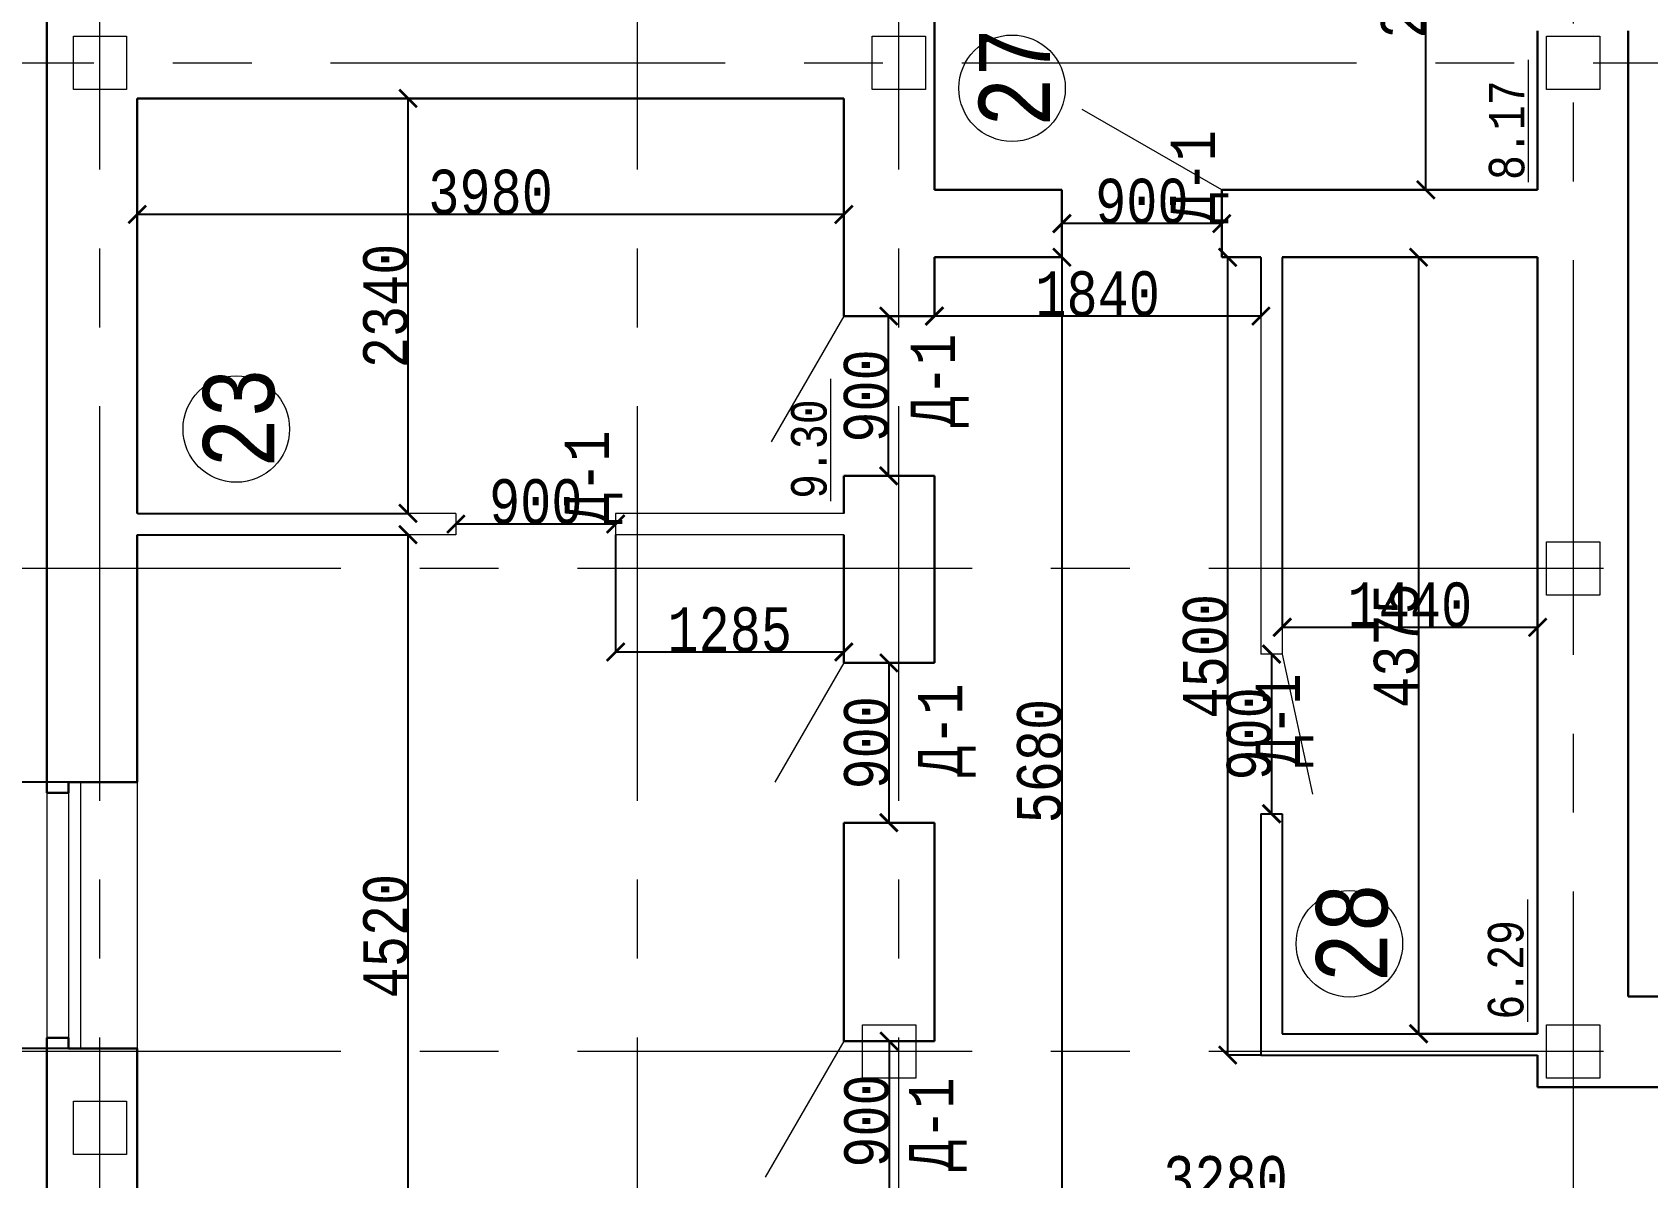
# Model space of a CAD drawing. Header units: millimetres. Extents: x -689206 to 4969298, y -1019800 to 703299.
# Drawn here: x -173633 to -164533, y -436796 to -430343 of the extents above; entities that cross this region are included whole.
import ezdxf

# ---------------------------------------------------------------- set-up
doc = ezdxf.new("R2010")
doc.units = ezdxf.units.MM
doc.linetypes.add('JIS_02_4.0', pattern=[5.5, 4, -1.5])
doc.linetypes.add('осеваяX2', pattern=[101.6, 63.5, -12.7, 12.7, -12.7])
for name, color, linetype, lineweight in [('несущие', 7, 'Continuous', 30), ('ПЕРЕГОРОДКИ', 252, 'Continuous', 9), ('РАЗМЕРЫ', 7, 'Continuous', 9), ('сваи', 7, 'JIS_02_4.0', 30), ('стены', 7, 'Continuous', 20)]:
    doc.layers.add(name, color=color, linetype=linetype, lineweight=lineweight)
doc.layers.add('четотам', color=7, linetype='Continuous')
doc.styles.add('Аннотативный', font='isocteur.ttf', dxfattribs={"width": 0.7, "height": 250})
doc.dimstyles.new('Аннотативный', dxfattribs={"dimscale": 0, "dimtxt": 250, "dimasz": 100, "dimexe": 1.25, "dimexo": 0.625, "dimtad": 1, "dimdec": 0, "dimtxsty": 'Аннотативный', "dimblk": 'ARCHTICK', "dimcen": 2.5, "dimadec": 0, "dimazin": 0, "dimtfac": 1, "dimtdec": 0, "dimtmove": 0, "dimatfit": 3, "dimfxl": 1, "dimarcsym": 0})

# ---------------------------------------------------------------- blocks, each defined once
blk = doc.blocks.new('_ArchTick')
at = {"color": 0, "linetype": 'ByBlock', "const_width": 0.15}
blk.add_lwpolyline([(-0.5, -0.5), (0.5, 0.5)], dxfattribs=at)
blk = doc.blocks.new('*D2981')
at = {"layer": 'Defpoints', "color": 0, "lineweight": 30, "transparency": 16777216}
for p in [(-166899.1, -431610.6), (-166712, -431610.6), (-166712, -436105.3)]:
    blk.add_point(p, dxfattribs=at)
at = {"layer": 'стены', "color": 0, "lineweight": -2, "transparency": 16777216}
for p, q in [((-166712.7, -431610.6), (-166900.3, -431610.6)), ((-166899.1, -436105.3), (-166899.1, -431610.6)), ((-166712.7, -436105.3), (-166900.3, -436105.3))]:
    blk.add_line(p, q, dxfattribs=at)
at = {"layer": 'стены', "color": 0, "lineweight": -2, "transparency": 16777216, "xscale": 100, "yscale": 100, "zscale": 100}
for p, rotation in [((-166899.1, -431610.6), 90), ((-166899.1, -436105.3), 270)]:
    blk.add_blockref('_ArchTick', p, dxfattribs=dict(at, rotation=rotation))
at = {"layer": 'стены', "color": 0, "lineweight": 5, "transparency": 16777216, "insert": (-167024.7, -433858), "char_height": 250, "attachment_point": 5, "rotation": 90, "style": 'Аннотативный'}
blk.add_mtext('4500', dxfattribs=at)
blk = doc.blocks.new('*D2982')
at = {"layer": 'Defpoints', "color": 0, "lineweight": 30, "transparency": 16777216}
for p in [(-167832.8, -431420.6), (-167832.8, -431420.6), (-166932.8, -431420.6)]:
    blk.add_point(p, dxfattribs=at)
at = {"layer": 'стены', "color": 0, "lineweight": -2, "transparency": 16777216}
for p, q in [((-167832.8, -431420), (-167832.8, -431419.3)), ((-166932.8, -431420.6), (-167832.8, -431420.6)), ((-166932.8, -431420), (-166932.8, -431419.3))]:
    blk.add_line(p, q, dxfattribs=at)
at = {"layer": 'стены', "color": 0, "lineweight": -2, "transparency": 16777216, "xscale": 100, "yscale": 100, "zscale": 100, "rotation": 180}
blk.add_blockref('_ArchTick', (-167832.8, -431420.6), dxfattribs=at)
at = {"layer": 'стены', "color": 0, "lineweight": -2, "transparency": 16777216, "xscale": 100, "yscale": 100, "zscale": 100}
blk.add_blockref('_ArchTick', (-166932.8, -431420.6), dxfattribs=at)
at = {"layer": 'стены', "color": 0, "lineweight": 5, "transparency": 16777216, "insert": (-167382.8, -431295), "char_height": 250, "attachment_point": 5, "style": 'Аннотативный'}
blk.add_mtext('900', dxfattribs=at)
blk = doc.blocks.new('*D2984')
at = {"layer": 'Defpoints', "color": 0, "lineweight": 30, "transparency": 16777216}
for p in [(-166592, -431610.6), (-165153.4, -431610.6), (-165153.4, -433695.1)]:
    blk.add_point(p, dxfattribs=at)
at = {"layer": 'стены', "color": 0, "lineweight": -2, "transparency": 16777216}
for p, q in [((-166592, -431611.2), (-166592, -433696.4)), ((-165153.4, -431611.2), (-165153.4, -433696.4)), ((-166592, -433695.1), (-165153.4, -433695.1))]:
    blk.add_line(p, q, dxfattribs=at)
at = {"layer": 'стены', "color": 0, "lineweight": -2, "transparency": 16777216, "xscale": 100, "yscale": 100, "zscale": 100, "rotation": 180}
blk.add_blockref('_ArchTick', (-166592, -433695.1), dxfattribs=at)
at = {"layer": 'стены', "color": 0, "lineweight": -2, "transparency": 16777216, "xscale": 100, "yscale": 100, "zscale": 100}
blk.add_blockref('_ArchTick', (-165153.4, -433695.1), dxfattribs=at)
at = {"layer": 'стены', "color": 0, "lineweight": 5, "transparency": 16777216, "insert": (-165872.7, -433569.5), "char_height": 250, "attachment_point": 5, "style": 'Аннотативный'}
blk.add_mtext('1440', dxfattribs=at)
blk = doc.blocks.new('*D2985')
at = {"layer": 'Defpoints', "color": 0, "lineweight": 30, "transparency": 16777216}
for p in [(-165153.4, -431610.6), (-165823.8, -435985.3), (-165153.4, -435985.3)]:
    blk.add_point(p, dxfattribs=at)
at = {"layer": 'стены', "color": 0, "lineweight": -2, "transparency": 16777216}
for p, q in [((-165154.1, -431610.6), (-165825, -431610.6)), ((-165823.8, -431610.6), (-165823.8, -435985.3)), ((-165154.1, -435985.3), (-165825, -435985.3))]:
    blk.add_line(p, q, dxfattribs=at)
at = {"layer": 'стены', "color": 0, "lineweight": -2, "transparency": 16777216, "xscale": 100, "yscale": 100, "zscale": 100}
for p, rotation in [((-165823.8, -431610.6), 90), ((-165823.8, -435985.3), 270)]:
    blk.add_blockref('_ArchTick', p, dxfattribs=dict(at, rotation=rotation))
at = {"layer": 'стены', "color": 0, "lineweight": 5, "transparency": 16777216, "insert": (-165949.4, -433798), "char_height": 250, "attachment_point": 5, "rotation": 90, "style": 'Аннотативный'}
blk.add_mtext('4375', dxfattribs=at)
blk = doc.blocks.new('*D2990')
at = {"layer": 'Defpoints', "color": 0, "lineweight": 30, "transparency": 16777216}
for p in [(-165783, -428824.1), (-165153.4, -428824.1), (-165153.4, -431230.6)]:
    blk.add_point(p, dxfattribs=at)
at = {"layer": 'стены', "color": 0, "lineweight": -2, "transparency": 16777216}
for p, q in [((-165154.1, -428824.1), (-165784.3, -428824.1)), ((-165783, -431230.6), (-165783, -428824.1)), ((-165154.1, -431230.6), (-165784.3, -431230.6))]:
    blk.add_line(p, q, dxfattribs=at)
at = {"layer": 'стены', "color": 0, "lineweight": -2, "transparency": 16777216, "xscale": 100, "yscale": 100, "zscale": 100}
for p, rotation in [((-165783, -428824.1), 90), ((-165783, -431230.6), 270)]:
    blk.add_blockref('_ArchTick', p, dxfattribs=dict(at, rotation=rotation))
at = {"layer": 'стены', "color": 0, "lineweight": 5, "transparency": 16777216, "insert": (-165908.7, -430027.3), "char_height": 250, "attachment_point": 5, "rotation": 90, "style": 'Аннотативный'}
blk.add_mtext('2410', dxfattribs=at)
blk = doc.blocks.new('*D3139')
at = {"layer": 'Defpoints', "color": 0, "linetype": 'ByBlock', "lineweight": 30, "transparency": 16777216}
for p in [(-173041.4, -433173.4), (-171516.3, -433173.4), (-173041.4, -437696.3)]:
    blk.add_point(p, dxfattribs=at)
at = {"layer": 'РАЗМЕРЫ', "color": 0, "linetype": 'ByBlock', "lineweight": -2, "transparency": 16777216}
for p, q in [((-173040.8, -433173.4), (-171515, -433173.4)), ((-171516.3, -437696.3), (-171516.3, -433173.4)), ((-173040.8, -437696.3), (-171515, -437696.3))]:
    blk.add_line(p, q, dxfattribs=at)
at = {"layer": 'РАЗМЕРЫ', "color": 0, "linetype": 'ByBlock', "lineweight": -2, "transparency": 16777216, "xscale": 100, "yscale": 100, "zscale": 100}
for p, rotation in [((-171516.3, -433173.4), 90), ((-171516.3, -437696.3), 270)]:
    blk.add_blockref('_ArchTick', p, dxfattribs=dict(at, rotation=rotation))
at = {"layer": 'РАЗМЕРЫ', "color": 0, "linetype": 'ByBlock', "lineweight": 5, "transparency": 16777216, "insert": (-171641.9, -435434.8), "char_height": 250, "attachment_point": 5, "rotation": 90, "style": 'Аннотативный'}
blk.add_mtext('4520', dxfattribs=at)
blk = doc.blocks.new('*D3140')
at = {"layer": 'Defpoints', "color": 0, "linetype": 'ByBlock', "lineweight": 30, "transparency": 16777216}
for p in [(-170346.8, -433173.4), (-169061.4, -433173.4), (-170346.8, -433834.6)]:
    blk.add_point(p, dxfattribs=at)
at = {"layer": 'РАЗМЕРЫ', "color": 0, "linetype": 'ByBlock', "lineweight": -2, "transparency": 16777216}
for p, q in [((-170346.8, -433174), (-170346.8, -433835.9)), ((-169061.4, -433174), (-169061.4, -433835.9)), ((-169061.4, -433834.6), (-170346.8, -433834.6))]:
    blk.add_line(p, q, dxfattribs=at)
at = {"layer": 'РАЗМЕРЫ', "color": 0, "linetype": 'ByBlock', "lineweight": -2, "transparency": 16777216, "xscale": 100, "yscale": 100, "zscale": 100, "rotation": 180}
blk.add_blockref('_ArchTick', (-170346.8, -433834.6), dxfattribs=at)
at = {"layer": 'РАЗМЕРЫ', "color": 0, "linetype": 'ByBlock', "lineweight": -2, "transparency": 16777216, "xscale": 100, "yscale": 100, "zscale": 100}
blk.add_blockref('_ArchTick', (-169061.4, -433834.6), dxfattribs=at)
at = {"layer": 'РАЗМЕРЫ', "color": 0, "linetype": 'ByBlock', "lineweight": 5, "transparency": 16777216, "insert": (-169704.1, -433709), "char_height": 250, "attachment_point": 5, "style": 'Аннотативный'}
blk.add_mtext('1285', dxfattribs=at)
blk = doc.blocks.new('*D3141')
at = {"layer": 'Defpoints', "color": 0, "linetype": 'ByBlock', "lineweight": 30, "transparency": 16777216}
for p in [(-173041.4, -430715.6), (-169061.4, -430715.6), (-173041.4, -431369.4)]:
    blk.add_point(p, dxfattribs=at)
at = {"layer": 'РАЗМЕРЫ', "color": 0, "linetype": 'ByBlock', "lineweight": -2, "transparency": 16777216}
for p, q in [((-173041.4, -430716.2), (-173041.4, -431370.6)), ((-169061.4, -430716.2), (-169061.4, -431370.6)), ((-169061.4, -431369.4), (-173041.4, -431369.4))]:
    blk.add_line(p, q, dxfattribs=at)
at = {"layer": 'РАЗМЕРЫ', "color": 0, "linetype": 'ByBlock', "lineweight": -2, "transparency": 16777216, "xscale": 100, "yscale": 100, "zscale": 100, "rotation": 180}
blk.add_blockref('_ArchTick', (-173041.4, -431369.4), dxfattribs=at)
at = {"layer": 'РАЗМЕРЫ', "color": 0, "linetype": 'ByBlock', "lineweight": -2, "transparency": 16777216, "xscale": 100, "yscale": 100, "zscale": 100}
blk.add_blockref('_ArchTick', (-169061.4, -431369.4), dxfattribs=at)
at = {"layer": 'РАЗМЕРЫ', "color": 0, "linetype": 'ByBlock', "lineweight": 5, "transparency": 16777216, "insert": (-171051.4, -431243.8), "char_height": 250, "attachment_point": 5, "style": 'Аннотативный'}
blk.add_mtext('3980', dxfattribs=at)
blk = doc.blocks.new('*D3142')
at = {"layer": 'Defpoints', "color": 0, "linetype": 'ByBlock', "lineweight": 30, "transparency": 16777216}
for p in [(-173041.4, -430715.6), (-171516.3, -430715.6), (-173041.4, -433053.4)]:
    blk.add_point(p, dxfattribs=at)
at = {"layer": 'РАЗМЕРЫ', "color": 0, "linetype": 'ByBlock', "lineweight": -2, "transparency": 16777216}
for p, q in [((-173040.8, -430715.6), (-171515, -430715.6)), ((-171516.3, -433053.4), (-171516.3, -430715.6)), ((-173040.8, -433053.4), (-171515, -433053.4))]:
    blk.add_line(p, q, dxfattribs=at)
at = {"layer": 'РАЗМЕРЫ', "color": 0, "linetype": 'ByBlock', "lineweight": -2, "transparency": 16777216, "xscale": 100, "yscale": 100, "zscale": 100}
for p, rotation in [((-171516.3, -430715.6), 90), ((-171516.3, -433053.4), 270)]:
    blk.add_blockref('_ArchTick', p, dxfattribs=dict(at, rotation=rotation))
at = {"layer": 'РАЗМЕРЫ', "color": 0, "linetype": 'ByBlock', "lineweight": 5, "transparency": 16777216, "insert": (-171641.9, -431884.5), "char_height": 250, "attachment_point": 5, "rotation": 90, "style": 'Аннотативный'}
blk.add_mtext('2340', dxfattribs=at)
blk = doc.blocks.new('*D3143')
at = {"layer": 'Defpoints', "color": 0, "linetype": 'ByBlock', "lineweight": 30, "transparency": 16777216}
for p in [(-168751.4, -436026.9), (-168806.4, -436926.9), (-168751.4, -436926.9)]:
    blk.add_point(p, dxfattribs=at)
at = {"layer": 'РАЗМЕРЫ', "color": 0, "linetype": 'ByBlock', "lineweight": -2, "transparency": 16777216}
for p, q in [((-168752, -436026.9), (-168807.7, -436026.9)), ((-168806.4, -436026.9), (-168806.4, -436926.9)), ((-168752, -436926.9), (-168807.7, -436926.9))]:
    blk.add_line(p, q, dxfattribs=at)
at = {"layer": 'РАЗМЕРЫ', "color": 0, "linetype": 'ByBlock', "lineweight": -2, "transparency": 16777216, "xscale": 100, "yscale": 100, "zscale": 100}
for p, rotation in [((-168806.4, -436026.9), 90), ((-168806.4, -436926.9), 270)]:
    blk.add_blockref('_ArchTick', p, dxfattribs=dict(at, rotation=rotation))
at = {"layer": 'РАЗМЕРЫ', "color": 0, "linetype": 'ByBlock', "lineweight": 5, "transparency": 16777216, "insert": (-168932, -436476.9), "char_height": 250, "attachment_point": 5, "rotation": 90, "style": 'Аннотативный'}
blk.add_mtext('900', dxfattribs=at)
blk = doc.blocks.new('*D3144')
at = {"layer": 'Defpoints', "color": 0, "linetype": 'ByBlock', "lineweight": 30, "transparency": 16777216}
for p in [(-168551.4, -433896.1), (-168807.7, -434796), (-168551.4, -434796)]:
    blk.add_point(p, dxfattribs=at)
at = {"layer": 'РАЗМЕРЫ', "color": 0, "linetype": 'ByBlock', "lineweight": -2, "transparency": 16777216}
for p, q in [((-168552, -433896.1), (-168808.9, -433896.1)), ((-168807.7, -433896.1), (-168807.7, -434796)), ((-168552, -434796), (-168808.9, -434796))]:
    blk.add_line(p, q, dxfattribs=at)
at = {"layer": 'РАЗМЕРЫ', "color": 0, "linetype": 'ByBlock', "lineweight": -2, "transparency": 16777216, "xscale": 100, "yscale": 100, "zscale": 100}
for p, rotation in [((-168807.7, -433896.1), 90), ((-168807.7, -434796), 270)]:
    blk.add_blockref('_ArchTick', p, dxfattribs=dict(at, rotation=rotation))
at = {"layer": 'РАЗМЕРЫ', "color": 0, "linetype": 'ByBlock', "lineweight": 5, "transparency": 16777216, "insert": (-168933.3, -434346), "char_height": 250, "attachment_point": 5, "rotation": 90, "style": 'Аннотативный'}
blk.add_mtext('900', dxfattribs=at)
blk = doc.blocks.new('*D3145')
at = {"layer": 'Defpoints', "color": 0, "linetype": 'ByBlock', "lineweight": 30, "transparency": 16777216}
for p in [(-168808.9, -431941.9), (-168551.4, -431941.9), (-168551.4, -432841.9)]:
    blk.add_point(p, dxfattribs=at)
at = {"layer": 'РАЗМЕРЫ', "color": 0, "linetype": 'ByBlock', "lineweight": -2, "transparency": 16777216}
for p, q in [((-168552, -431941.9), (-168810.2, -431941.9)), ((-168808.9, -432841.9), (-168808.9, -431941.9)), ((-168552, -432841.9), (-168810.2, -432841.9))]:
    blk.add_line(p, q, dxfattribs=at)
at = {"layer": 'РАЗМЕРЫ', "color": 0, "linetype": 'ByBlock', "lineweight": -2, "transparency": 16777216, "xscale": 100, "yscale": 100, "zscale": 100}
for p, rotation in [((-168808.9, -431941.9), 90), ((-168808.9, -432841.9), 270)]:
    blk.add_blockref('_ArchTick', p, dxfattribs=dict(at, rotation=rotation))
at = {"layer": 'РАЗМЕРЫ', "color": 0, "linetype": 'ByBlock', "lineweight": 5, "transparency": 16777216, "insert": (-168934.5, -432391.9), "char_height": 250, "attachment_point": 5, "rotation": 90, "style": 'Аннотативный'}
blk.add_mtext('900', dxfattribs=at)
blk = doc.blocks.new('*D3147')
at = {"layer": 'Defpoints', "color": 0, "linetype": 'ByBlock', "lineweight": 30, "transparency": 16777216}
for p in [(-167832.8, -431610.6), (-167832.8, -437287.6), (-167832.8, -437287.6)]:
    blk.add_point(p, dxfattribs=at)
at = {"layer": 'РАЗМЕРЫ', "color": 0, "linetype": 'ByBlock', "lineweight": -2, "transparency": 16777216}
for p, q in [((-167832.8, -431610.6), (-167832.8, -437287.6)), ((-167832.2, -431610.6), (-167831.6, -431610.6)), ((-167833.5, -437287.6), (-167834.1, -437287.6))]:
    blk.add_line(p, q, dxfattribs=at)
at = {"layer": 'РАЗМЕРЫ', "color": 0, "linetype": 'ByBlock', "lineweight": -2, "transparency": 16777216, "xscale": 100, "yscale": 100, "zscale": 100}
for p, rotation in [((-167832.8, -431610.6), 90), ((-167832.8, -437287.6), 270)]:
    blk.add_blockref('_ArchTick', p, dxfattribs=dict(at, rotation=rotation))
at = {"layer": 'РАЗМЕРЫ', "color": 0, "linetype": 'ByBlock', "lineweight": 5, "transparency": 16777216, "insert": (-167958.5, -434449.1), "char_height": 250, "attachment_point": 5, "rotation": 90, "style": 'Аннотативный'}
blk.add_mtext('5680', dxfattribs=at)
blk = doc.blocks.new('*D3148')
at = {"layer": 'Defpoints', "color": 0, "linetype": 'ByBlock', "lineweight": 30, "transparency": 16777216}
for p in [(-168551.4, -431610.6), (-166712, -431610.6), (-168551.4, -431941.9)]:
    blk.add_point(p, dxfattribs=at)
at = {"layer": 'РАЗМЕРЫ', "color": 0, "linetype": 'ByBlock', "lineweight": -2, "transparency": 16777216}
for p, q in [((-168551.4, -431611.2), (-168551.4, -431943.2)), ((-166712, -431611.2), (-166712, -431943.2)), ((-166712, -431941.9), (-168551.4, -431941.9))]:
    blk.add_line(p, q, dxfattribs=at)
at = {"layer": 'РАЗМЕРЫ', "color": 0, "linetype": 'ByBlock', "lineweight": -2, "transparency": 16777216, "xscale": 100, "yscale": 100, "zscale": 100, "rotation": 180}
blk.add_blockref('_ArchTick', (-168551.4, -431941.9), dxfattribs=at)
at = {"layer": 'РАЗМЕРЫ', "color": 0, "linetype": 'ByBlock', "lineweight": -2, "transparency": 16777216, "xscale": 100, "yscale": 100, "zscale": 100}
blk.add_blockref('_ArchTick', (-166712, -431941.9), dxfattribs=at)
at = {"layer": 'РАЗМЕРЫ', "color": 0, "linetype": 'ByBlock', "lineweight": 5, "transparency": 16777216, "insert": (-167631.7, -431816.3), "char_height": 250, "attachment_point": 5, "style": 'Аннотативный'}
blk.add_mtext('1840', dxfattribs=at)
blk = doc.blocks.new('*D3149')
at = {"layer": 'Defpoints', "color": 0, "linetype": 'ByBlock', "lineweight": 30, "transparency": 16777216}
for p in [(-168551.4, -436926.9), (-168551.4, -437287.6), (-165270.6, -437287.6)]:
    blk.add_point(p, dxfattribs=at)
at = {"layer": 'РАЗМЕРЫ', "color": 0, "linetype": 'ByBlock', "lineweight": -2, "transparency": 16777216}
for p, q in [((-168551.4, -437287), (-168551.4, -436925.7)), ((-165270.6, -436926.9), (-168551.4, -436926.9)), ((-165270.6, -437287), (-165270.6, -436925.7))]:
    blk.add_line(p, q, dxfattribs=at)
at = {"layer": 'РАЗМЕРЫ', "color": 0, "linetype": 'ByBlock', "lineweight": -2, "transparency": 16777216, "xscale": 100, "yscale": 100, "zscale": 100, "rotation": 180}
blk.add_blockref('_ArchTick', (-168551.4, -436926.9), dxfattribs=at)
at = {"layer": 'РАЗМЕРЫ', "color": 0, "linetype": 'ByBlock', "lineweight": -2, "transparency": 16777216, "xscale": 100, "yscale": 100, "zscale": 100}
blk.add_blockref('_ArchTick', (-165270.6, -436926.9), dxfattribs=at)
at = {"layer": 'РАЗМЕРЫ', "color": 0, "linetype": 'ByBlock', "lineweight": 5, "transparency": 16777216, "insert": (-166911, -436801.3), "char_height": 250, "attachment_point": 5, "style": 'Аннотативный'}
blk.add_mtext('3280', dxfattribs=at)
blk = doc.blocks.new('*D3106')
at = {"layer": 'Defpoints', "color": 0, "lineweight": 30, "transparency": 16777216}
for p in [(-174316.6, -434568.3), (-173429.4, -434568.3), (-173429.4, -436068.3)]:
    blk.add_point(p, dxfattribs=at)
at = {"layer": 'стены', "color": 0, "lineweight": -2, "transparency": 16777216}
for p, q in [((-173430, -434568.3), (-174317.9, -434568.3)), ((-174316.6, -436068.3), (-174316.6, -434568.3)), ((-173430, -436068.3), (-174317.9, -436068.3))]:
    blk.add_line(p, q, dxfattribs=at)
at = {"layer": 'стены', "color": 0, "lineweight": -2, "transparency": 16777216, "xscale": 100, "yscale": 100, "zscale": 100}
for p, rotation in [((-174316.6, -434568.3), 90), ((-174316.6, -436068.3), 270)]:
    blk.add_blockref('_ArchTick', p, dxfattribs=dict(at, rotation=rotation))
at = {"layer": 'стены', "color": 0, "lineweight": 5, "transparency": 16777216, "insert": (-174442.3, -435318.3), "char_height": 250, "attachment_point": 5, "rotation": 90, "style": 'Аннотативный'}
blk.add_mtext('1500', dxfattribs=at)
blk = doc.blocks.new('*D3198')
at = {"layer": 'Defpoints', "color": 0, "linetype": 'ByBlock', "lineweight": 30, "ltscale": 35, "transparency": 16777216}
for p in [(-166652, -433845.8), (-166652, -434745.8), (-166652, -434745.8)]:
    blk.add_point(p, dxfattribs=at)
at = {"layer": 'сваи', "color": 0, "linetype": 'ByBlock', "lineweight": -2, "ltscale": 35, "transparency": 16777216}
for p, q in [((-166652.7, -433845.8), (-166653.3, -433845.8)), ((-166652, -433845.8), (-166652, -434745.8)), ((-166652.7, -434745.8), (-166653.3, -434745.8))]:
    blk.add_line(p, q, dxfattribs=at)
at = {"layer": 'сваи', "color": 0, "linetype": 'ByBlock', "lineweight": -2, "ltscale": 35, "transparency": 16777216, "xscale": 100, "yscale": 100, "zscale": 100}
for p, rotation in [((-166652, -433845.8), 90), ((-166652, -434745.8), 270)]:
    blk.add_blockref('_ArchTick', p, dxfattribs=dict(at, rotation=rotation))
at = {"layer": 'сваи', "color": 0, "linetype": 'ByBlock', "lineweight": 5, "ltscale": 35, "transparency": 16777216, "insert": (-166777.7, -434295.8), "char_height": 250, "attachment_point": 5, "rotation": 90, "style": 'Аннотативный'}
blk.add_mtext('900', dxfattribs=at)
blk = doc.blocks.new('*D3199')
at = {"layer": 'Defpoints', "color": 0, "linetype": 'ByBlock', "lineweight": 30, "ltscale": 35, "transparency": 16777216}
for p in [(-171246.8, -433113.4), (-171246.8, -433113.4), (-170346.8, -433113.4)]:
    blk.add_point(p, dxfattribs=at)
at = {"layer": 'сваи', "color": 0, "linetype": 'ByBlock', "lineweight": -2, "ltscale": 35, "transparency": 16777216}
for p, q in [((-171246.8, -433112.7), (-171246.8, -433112.1)), ((-170346.8, -433113.4), (-171246.8, -433113.4)), ((-170346.8, -433112.7), (-170346.8, -433112.1))]:
    blk.add_line(p, q, dxfattribs=at)
at = {"layer": 'сваи', "color": 0, "linetype": 'ByBlock', "lineweight": -2, "ltscale": 35, "transparency": 16777216, "xscale": 100, "yscale": 100, "zscale": 100, "rotation": 180}
blk.add_blockref('_ArchTick', (-171246.8, -433113.4), dxfattribs=at)
at = {"layer": 'сваи', "color": 0, "linetype": 'ByBlock', "lineweight": -2, "ltscale": 35, "transparency": 16777216, "xscale": 100, "yscale": 100, "zscale": 100}
blk.add_blockref('_ArchTick', (-170346.8, -433113.4), dxfattribs=at)
at = {"layer": 'сваи', "color": 0, "linetype": 'ByBlock', "lineweight": 5, "ltscale": 35, "transparency": 16777216, "insert": (-170796.8, -432987.7), "char_height": 250, "attachment_point": 5, "style": 'Аннотативный'}
blk.add_mtext('900', dxfattribs=at)

msp = doc.modelspace()

# ---------------------------------------------------------------- linework, layer by layer
at = {"layer": 'несущие', "color": 0}
for p, q in [((-168551.4, -428824.1), (-168551.4, -431230.6)), ((-173551.4, -430205.6), (-173551.4, -434628.3)), ((-173041.4, -433053.4), (-173041.4, -430715.6)), ((-169061.4, -430715.6), (-173041.4, -430715.6)), ((-169061.4, -430715.6), (-169061.4, -431941.9)), ((-167832.8, -431230.6), (-168551.4, -431230.6)), ((-167832.8, -431419.3), (-167832.8, -431230.6)), ((-167832.8, -431230.6), (-167832.8, -431610.6)), ((-168551.4, -431610.6), (-168551.4, -431941.9)), ((-167832.8, -431610.6), (-168551.4, -431610.6)), ((-168551.4, -431941.9), (-169061.4, -431941.9)), ((-169061.4, -432841.9), (-169061.4, -433053.4)), ((-168551.4, -432841.9), (-169061.4, -432841.9)), ((-168551.4, -432841.9), (-168551.4, -433896.1)), ((-173041.4, -434568.3), (-173041.4, -433173.4)), ((-169061.4, -433173.4), (-169061.4, -433896.1)), ((-168551.4, -433896.1), (-169061.4, -433896.1)), ((-169061.4, -434796), (-169061.4, -436026.9)), ((-168551.4, -434796), (-169061.4, -434796)), ((-168551.4, -434796), (-168551.4, -436026.9)), ((-173551.4, -436008.3), (-173549.4, -440131.3)), ((-168551.4, -436026.9), (-169061.4, -436026.9)), ((-173041.4, -437696.3), (-173041.4, -436068.3))]:
    msp.add_line(p, q, dxfattribs=at)
at = {"layer": 'ПЕРЕГОРОДКИ', "linetype": 'ByBlock', "lineweight": 15, "ltscale": 35}
for p, q in [((-173041.4, -434568.3), (-173041.4, -436068.3)), ((-173551.4, -434628.3), (-173551.4, -436008.3))]:
    msp.add_line(p, q, dxfattribs=at)
at = {"layer": 'РАЗМЕРЫ', "linetype": 'осеваяX2', "lineweight": 5, "ltscale": 35}
for p, q in [((-164953.4, -424515.6), (-164953.4, -491568.3)), ((-132779.1, -433363.3), (-182620.4, -433363.3)), ((-132779.1, -436085.7), (-182620.4, -436085.7))]:
    msp.add_line(p, q, dxfattribs=at)
at = {"layer": 'РАЗМЕРЫ'}
for p, q in [((-165204, -431186.8), (-165204, -430497.5)), ((-169134.3, -432983.7), (-169134.3, -432294.4)), ((-165209.4, -435917.4), (-165209.4, -435228.1))]:
    msp.add_line(p, q, dxfattribs=at)
at = {"layer": 'сваи', "linetype": 'ByBlock', "lineweight": 13, "ltscale": 35}
for p, q in [((-171246.8, -433053.4), (-171246.8, -433173.4)), ((-170346.8, -433053.4), (-170346.8, -433173.4))]:
    msp.add_line(p, q, dxfattribs=at)
at = {"layer": 'стены', "linetype": 'осеваяX2', "lineweight": 5, "ltscale": 35}
for p, q in [((-173251.4, -491568.3), (-173251.4, -424515.6)), ((-170224, -491568.3), (-170224, -424515.6)), ((-168751.4, -491568.3), (-168751.4, -424515.6)), ((-182620.4, -430515.6), (-132779.1, -430515.6))]:
    msp.add_line(p, q, dxfattribs=at)
at = {"layer": 'стены', "lineweight": 30}
for p, q in [((-165153.4, -431230.6), (-165153.4, -430334.1)), ((-164643.4, -433053.3), (-164643.4, -430334.1)), ((-166932.8, -431230.6), (-165153.4, -431230.6)), ((-166932.8, -431610.6), (-166932.8, -431230.6)), ((-166759.5, -431610.6), (-166932.8, -431610.6)), ((-166932.8, -431610.6), (-166712, -431610.6)), ((-166592, -431610.6), (-165153.4, -431610.6)), ((-165153.4, -433563.3), (-165153.4, -431610.6)), ((-164643.4, -435775.3), (-164643.4, -433053.3)), ((-165153.4, -435985.3), (-165153.4, -433563.3)), ((-165153.4, -433563.3), (-165153.4, -435985.3)), ((-173041.4, -434568.3), (-173429.4, -434568.3)), ((-173429.4, -434568.3), (-173429.4, -434628.3)), ((-173429.4, -434628.3), (-173549.4, -434628.3)), ((-164643.4, -435775.3), (-163133.3, -435775.3)), ((-173429.4, -436008.3), (-173549.4, -436008.3)), ((-173429.4, -436068.3), (-173429.4, -436008.3)), ((-173041.4, -436068.3), (-173429.4, -436068.3)), ((-165153.4, -436285.3), (-165153.4, -436105.3)), ((-165153.4, -436105.3), (-165153.4, -436285.3)), ((-163133.3, -436285.3), (-165153.4, -436285.3))]:
    msp.add_line(p, q, dxfattribs=at)
at = {"layer": 'стены', "lineweight": 9}
for p, q in [((-166932.8, -431230.6), (-167718, -430777.3)), ((-169061.4, -431941.9), (-169470.4, -432650.3)), ((-166592, -433845.8), (-166421.8, -434635.1)), ((-169061.4, -433896.1), (-169449.6, -434568.5)), ((-169061.4, -436026.9), (-169504.2, -436793.7))]:
    msp.add_line(p, q, dxfattribs=at)
at = {"layer": 'стены', "lineweight": 13}
for p, q in [((-166712, -431610.6), (-166712, -433845.8)), ((-166592, -431610.6), (-166592, -433845.8)), ((-171246.8, -433053.4), (-173041.4, -433053.4)), ((-169061.4, -433053.4), (-170346.8, -433053.4)), ((-171246.8, -433173.4), (-173041.4, -433173.4)), ((-169061.4, -433173.4), (-170346.8, -433173.4)), ((-166592, -433845.8), (-166712, -433845.8)), ((-173359.4, -436068.3), (-173359.4, -434568.3)), ((-173429.4, -434628.3), (-173429.4, -436068.3))]:
    msp.add_line(p, q, dxfattribs=at)
at = {"layer": 'стены', "lineweight": 25}
for p, q in [((-166712, -434745.8), (-166712, -436105.3)), ((-166712, -434745.8), (-166592, -434745.8)), ((-166592, -434745.8), (-166592, -435985.3)), ((-166592, -435985.3), (-165153.4, -435985.3)), ((-166712, -436105.3), (-165153.4, -436105.3))]:
    msp.add_line(p, q, dxfattribs=at)
at = {"layer": 'стены', "color": 152, "lineweight": 25, "true_color": 0x2776bb}
msp.add_line((-173041.4, -436068.3), (-173296.4, -436068.3), dxfattribs=at)
at = {"layer": 'стены', "lineweight": 20}
for points in [[(-173401.4, -430665.6), (-173401.4, -430365.6), (-173101.4, -430365.6), (-173101.4, -430665.6)], [(-168901.4, -430665.6), (-168901.4, -430365.6), (-168601.4, -430365.6), (-168601.4, -430665.6)], [(-165103.4, -430665.6), (-165103.4, -430365.6), (-164803.4, -430365.6), (-164803.4, -430665.6)], [(-165103.4, -433513.3), (-165103.4, -433213.3), (-164803.4, -433213.3), (-164803.4, -433513.3)], [(-168956.4, -436235.7), (-168956.4, -435935.7), (-168656.4, -435935.7), (-168656.4, -436235.7)], [(-165103.4, -436235.7), (-165103.4, -435935.7), (-164803.4, -435935.7), (-164803.4, -436235.7)], [(-173401.4, -436665.6), (-173401.4, -436365.6), (-173101.4, -436365.6), (-173101.4, -436665.6)]]:
    msp.add_lwpolyline(points, close=True, dxfattribs=at)
at = {"layer": 'четотам', "lineweight": 13}
for centre in [(-168113.7, -430658.3), (-172483.7, -432578.3), (-166213.7, -435478.3)]:
    msp.add_circle(centre, 300, dxfattribs=at)

# ---------------------------------------------------------------- texts
at = {"layer": 'РАЗМЕРЫ', "lineweight": 13, "ltscale": 150, "char_height": 401.1, "width": 1460, "attachment_point": 1, "rotation": 90, "style": 'Аннотативный'}
for s, insert in [('27', (-168300.9, -430878)), ('23', (-172670.9, -432798)), ('28', (-166400.9, -435698))]:
    msp.add_mtext(s, dxfattribs=dict(at, insert=insert))
at = {"layer": 'РАЗМЕРЫ', "char_height": 200, "width": 656.117, "attachment_point": 1, "rotation": 90, "style": 'Аннотативный'}
for s, insert in [('8.17', (-165428.1, -431175.1)), ('9.30', (-169358.3, -432972)), ('6.29', (-165433.4, -435905.7))]:
    msp.add_mtext(s, dxfattribs=dict(at, insert=insert))
at = {"layer": 'РАЗМЕРЫ', "lineweight": 20, "ltscale": 150, "char_height": 250, "width": 922.913, "attachment_point": 1, "rotation": 90, "style": 'Аннотативный'}
for insert in [(-167220.3, -431420.6), (-168684.3, -432568.3), (-170634.3, -433113.4), (-168644.3, -434538.3), (-166742.4, -434481.4), (-168694.3, -436758.3)]:
    msp.add_mtext('Д-1', dxfattribs=dict(at, insert=insert))

# ---------------------------------------------------------------- dimensions: what is measured, and where the dimension line sits
at = {"layer": 'РАЗМЕРЫ', "linetype": 'ByBlock', "lineweight": 5}
for base, p1, p2, angle, text, picture, middle in [((-171516.3, -430715.6), (-173041.4, -433053.4), (-173041.4, -430715.6), 90, '2340', '*D3142', (-171641.9, -431884.5)), ((-167832.8, -437287.6), (-167832.8, -431610.6), (-167832.8, -437287.6), 90, '5680', '*D3147', (-167958.5, -434449.1)), ((-168551.4, -431941.9), (-166712, -431610.6), (-168551.4, -431610.6), 180, '1840', '*D3148', (-167631.7, -431816.3)), ((-171516.3, -433173.4), (-173041.4, -437696.3), (-173041.4, -433173.4), 90, '4520', '*D3139', (-171641.9, -435434.8)), ((-168551.4, -436926.9), (-165270.6, -437287.6), (-168551.4, -437287.6), 180, '3280', '*D3149', (-166911, -436801.3))]:
    dim = msp.add_linear_dim(base=base, p1=p1, p2=p2, angle=angle, text=text, dimstyle='Аннотативный', dxfattribs=at)
    dim.commit()
    dim.dimension.update_dxf_attribs({"geometry": picture, "text_midpoint": middle})
for base, p1, p2, angle, picture, middle in [((-173041.4, -431369.4), (-169061.4, -430715.6), (-173041.4, -430715.6), 180, '*D3141', (-171051.4, -431243.8)), ((-168808.9, -431941.9), (-168551.4, -432841.9), (-168551.4, -431941.9), 90, '*D3145', (-168934.5, -432391.9)), ((-170346.8, -433834.6), (-169061.4, -433173.4), (-170346.8, -433173.4), 180, '*D3140', (-169704.1, -433709)), ((-168807.7, -434796), (-168551.4, -433896.1), (-168551.4, -434796), 90, '*D3144', (-168933.3, -434346)), ((-168806.4, -436926.9), (-168751.4, -436026.9), (-168751.4, -436926.9), 90, '*D3143', (-168932, -436476.9))]:
    dim = msp.add_linear_dim(base=base, p1=p1, p2=p2, angle=angle, dimstyle='Аннотативный', dxfattribs=at)
    dim.commit()
    dim.dimension.update_dxf_attribs({"geometry": picture, "text_midpoint": middle})
at = {"layer": 'сваи', "linetype": 'ByBlock', "lineweight": 5, "ltscale": 35}
for base, p1, p2, angle, picture, middle in [((-171246.8, -433113.4), (-170346.8, -433113.4), (-171246.8, -433113.4), 180, '*D3199', (-170796.8, -432987.7)), ((-166652, -434745.8), (-166652, -433845.8), (-166652, -434745.8), 90, '*D3198', (-166777.7, -434295.8))]:
    dim = msp.add_linear_dim(base=base, p1=p1, p2=p2, angle=angle, dimstyle='Аннотативный', dxfattribs=at)
    dim.commit()
    dim.dimension.update_dxf_attribs({"geometry": picture, "text_midpoint": middle})
at = {"layer": 'стены', "lineweight": 5}
for base, p1, p2, angle, text, picture, middle in [((-165783, -428824.1), (-165153.4, -431230.6), (-165153.4, -428824.1), 90, '2410', '*D2990', (-165908.7, -430027.3)), ((-166899.1, -431610.6), (-166712, -436105.3), (-166712, -431610.6), 90, '4500', '*D2981', (-167024.7, -433858)), ((-165153.4, -433695.1), (-166592, -431610.6), (-165153.4, -431610.6), 180, '1440', '*D2984', (-165872.7, -433569.5))]:
    dim = msp.add_linear_dim(base=base, p1=p1, p2=p2, angle=angle, text=text, dimstyle='Аннотативный', dxfattribs=at)
    dim.commit()
    dim.dimension.update_dxf_attribs({"geometry": picture, "text_midpoint": middle})
for base, p1, p2, angle, picture, middle in [((-167832.8, -431420.6), (-166932.8, -431420.6), (-167832.8, -431420.6), 180, '*D2982', (-167382.8, -431295)), ((-165823.8, -435985.3), (-165153.4, -431610.6), (-165153.4, -435985.3), 90, '*D2985', (-165949.4, -433798)), ((-174316.6, -434568.3), (-173429.4, -436068.3), (-173429.4, -434568.3), 90, '*D3106', (-174442.3, -435318.3))]:
    dim = msp.add_linear_dim(base=base, p1=p1, p2=p2, angle=angle, dimstyle='Аннотативный', dxfattribs=at)
    dim.commit()
    dim.dimension.update_dxf_attribs({"geometry": picture, "text_midpoint": middle})

doc.saveas('drawing.dxf')
